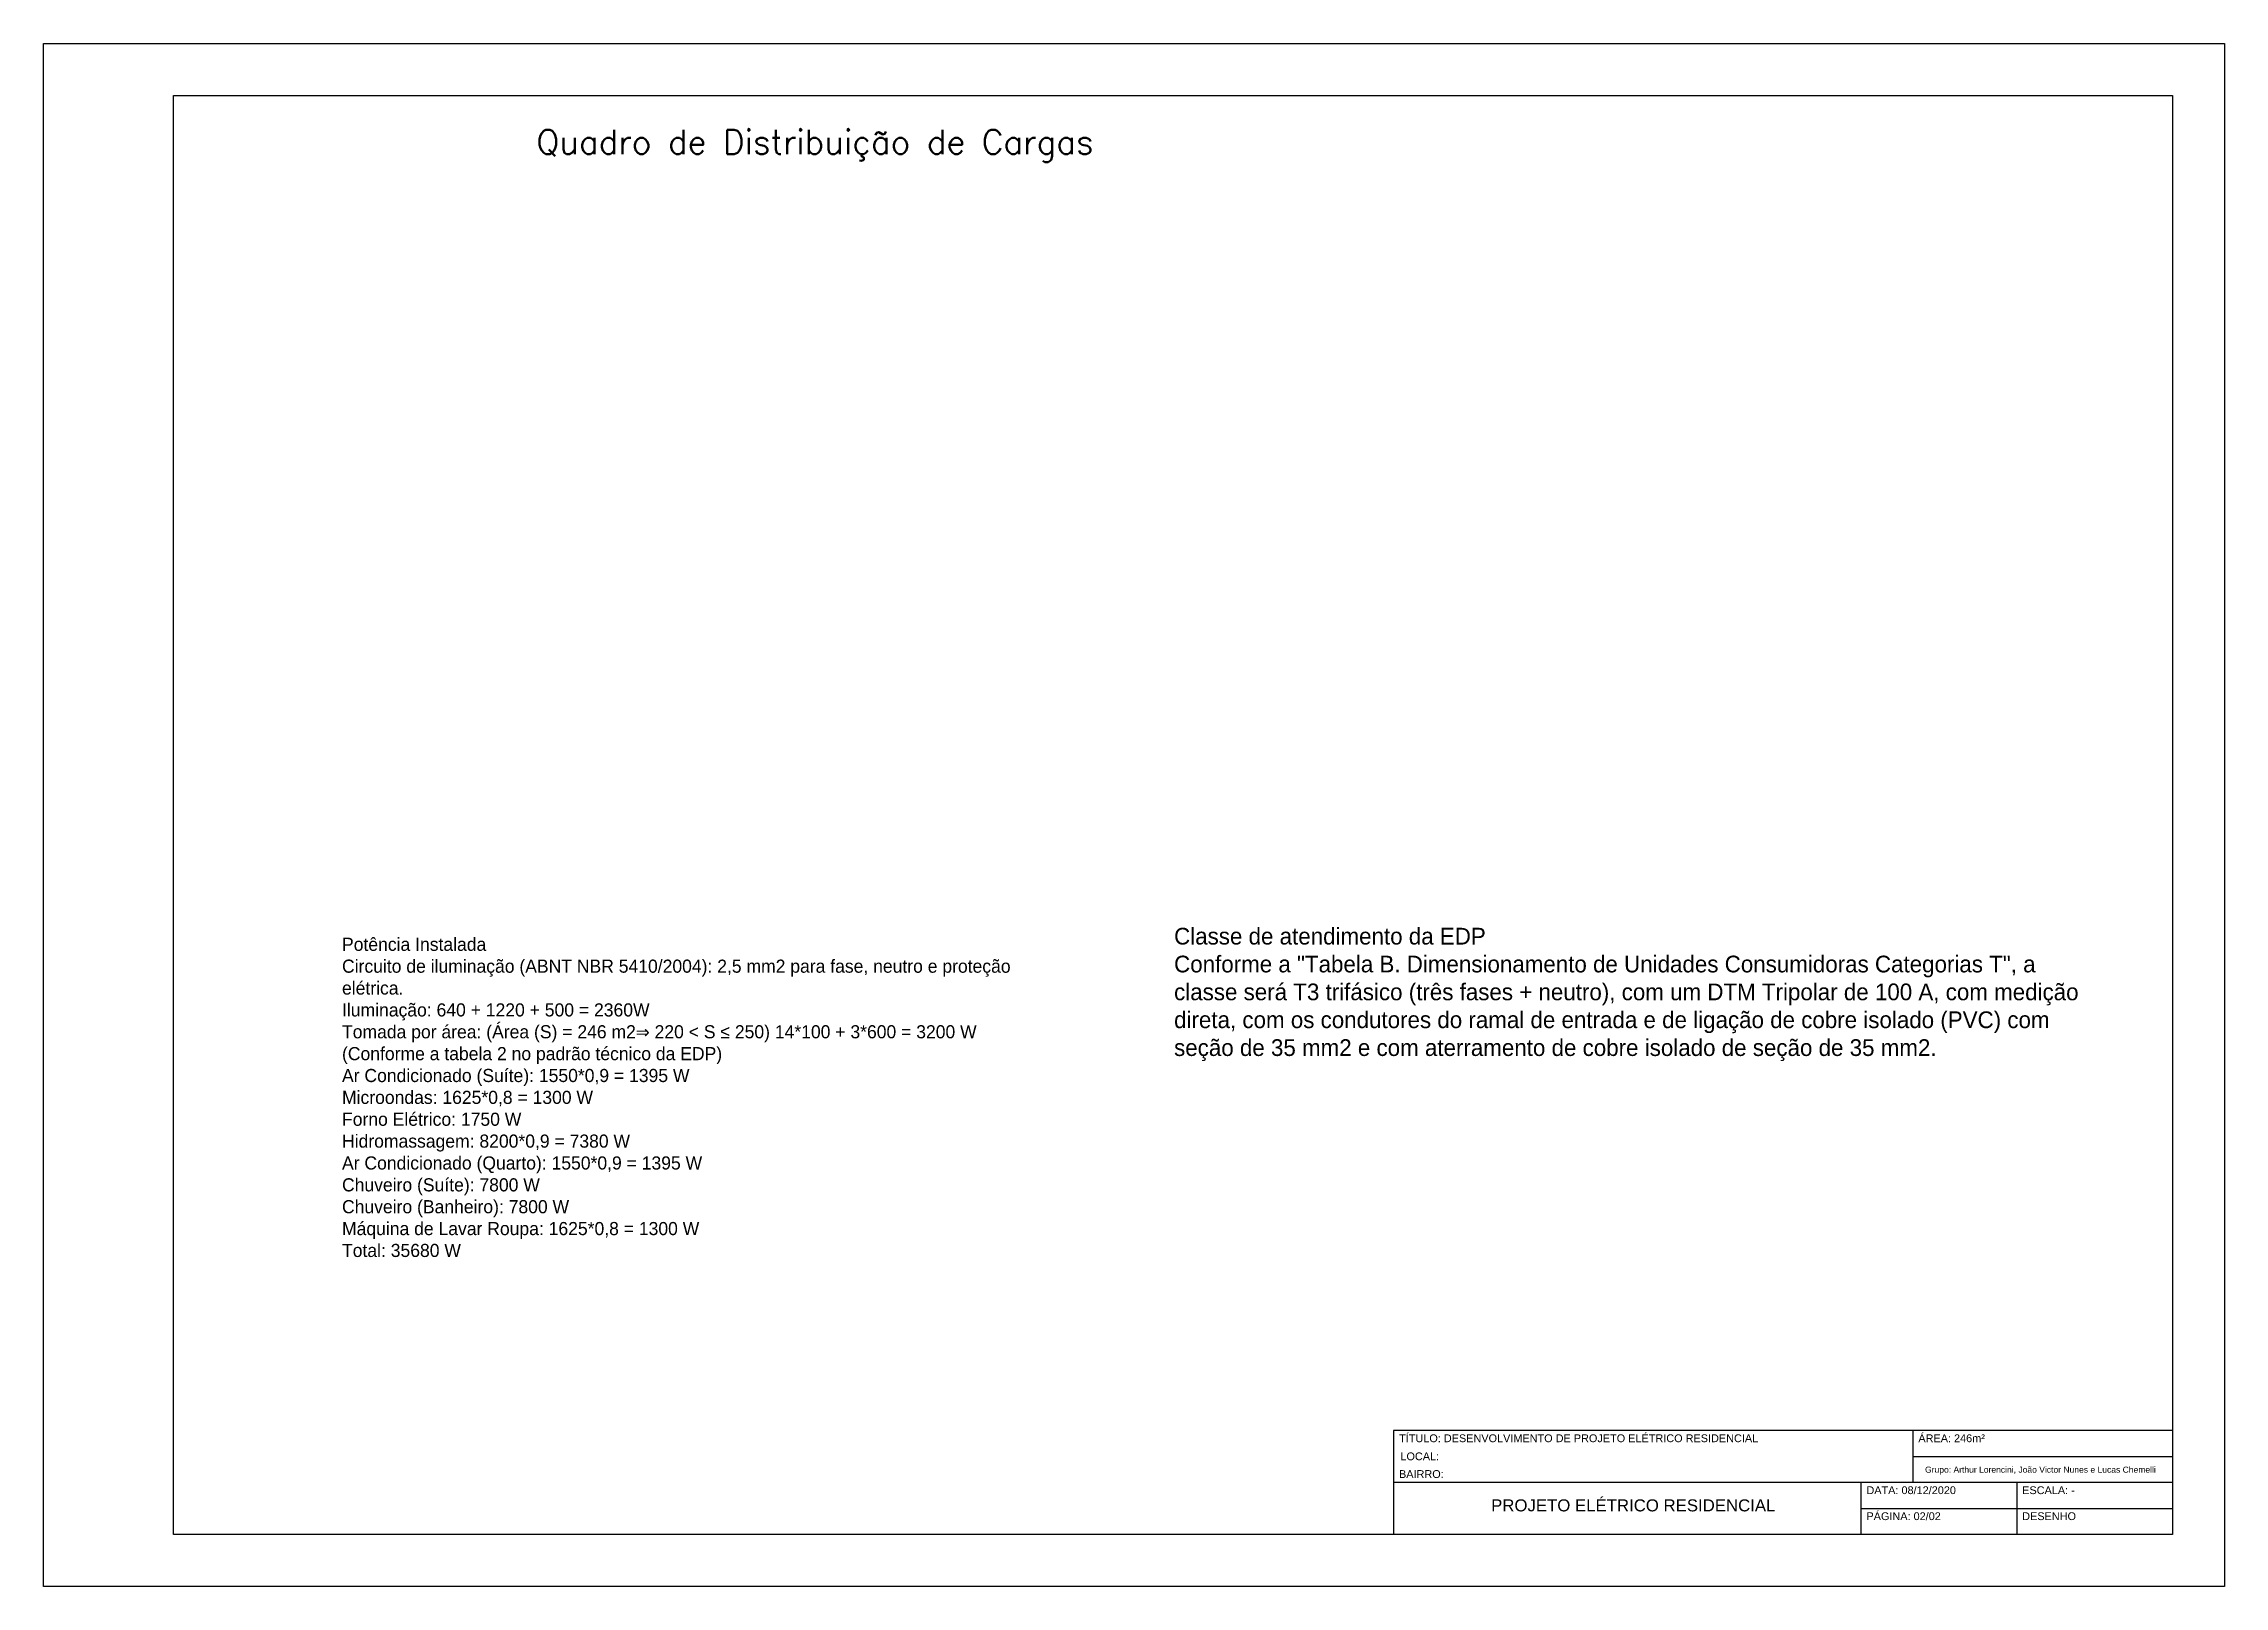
# Model space of a CAD drawing. Extents: x 80 to 1815, y -14679 to 245.
# Drawn here: x 123.04 to 165.04, y 61.83 to 91.53 of the extents above; entities that cross this region are included whole.
import ezdxf

# ---------------------------------------------------------------- set-up
doc = ezdxf.new("R2010")
doc.units = 0
doc.header["$MEASUREMENT"] = 0
doc.linetypes.add('HIDDEN', pattern=[0.375, 0.25, -0.125])
doc.layers.get('0').update_dxf_attribs({"linetype": 'CONTINUOUS'})
doc.layers.add('TEXTO', color=1, linetype='CONTINUOUS')
doc.layers.add('TOMADAS', color=1, linetype='CONTINUOUS')
doc.styles.add('ARIALN', font='arial.ttf')
doc.styles.add('COMICS', font='comic.ttf')
doc.styles.add('ROMANS', font='romans.shx')

# ---------------------------------------------------------------- blocks, each defined once
blk = doc.blocks.new('BLOCOA3_LEGENDA')
at = {"layer": 'TOMADAS'}
for p, q in [((2.5, -1), (41, -1)), ((2.5, -28.7), (2.5, -1)), ((41, -1), (41, -28.7)), ((26, -26.7), (26, -28.7)), ((41, -26.7), (26, -26.7)), ((36, -26.7), (36, -27.7)), ((41, -27.7), (26, -27.7)), ((35, -27.7), (35, -28.7)), ((38, -27.7), (38, -28.7)), ((35, -28.2), (41, -28.2)), ((41, -28.7), (2.5, -28.7))]:
    blk.add_line(p, q, dxfattribs=at)
blk.add_lwpolyline([(0, 0), (42, 0), (42, -29.7), (0, -29.7)], close=True, dxfattribs=at)

msp = doc.modelspace()

# ---------------------------------------------------------------- linework, layer by layer
at = {"layer": 'TOMADAS'}
msp.add_line((159.038, 64.331), (164.038, 64.331), dxfattribs=at)

# ---------------------------------------------------------------- block references
at = {"layer": 'TEXTO'}
msp.add_blockref('BLOCOA3_LEGENDA', (123.038, 91.531), dxfattribs=at)

# ---------------------------------------------------------------- texts
at = {"color": 7, "linetype": 'Continuous', "attachment_point": 1, "style": 'COMICS'}
for s, insert, char_height, width in [('Classe de atendimento da EDP\\PConforme a "Tabela B. Dimensionamento de Unidades Consumidoras Categorias T", a\\Pclasse será T3 trifásico (três fases + neutro), com um DTM Tripolar de 100 A, com medição\\Pdireta, com os condutores do ramal de entrada e de ligação de cobre isolado (PVC) com\\Pseção de 35 mm2 e com aterramento de cobre isolado de seção de 35 mm2.', (144.81, 74.509), 0.32175, 19.89561), ('Potência Instalada\\PCircuito de iluminação (ABNT NBR 5410/2004): 2,5 mm2 para fase, neutro e proteção\\Pelétrica.\\PIluminação: 640 + 1220 + 500 = 2360W\\PTomada por área: (Área (S) = 246 m2⇒ 220 < S ≤ 250) 14*100 + 3*600 = 3200 W\\P(Conforme a tabela 2 no padrão técnico da EDP)\\PAr Condicionado (Suíte): 1550*0,9 = 1395 W\\PMicroondas: 1625*0,8 = 1300 W\\PForno Elétrico: 1750 W\\PHidromassagem: 8200*0,9 = 7380 W\\PAr Condicionado (Quarto): 1550*0,9 = 1395 W\\PChuveiro (Suíte): 7800 W\\PChuveiro (Banheiro): 7800 W\\PMáquina de Lavar Roupa: 1625*0,8 = 1300 W\\PTotal: 35680 W', (128.785, 74.318), 0.25253, 14.67342)]:
    msp.add_mtext(s, dxfattribs=dict(at, insert=insert, char_height=char_height, width=width))
at = {"layer": 'TEXTO', "linetype": 'HIDDEN', "style": 'ROMANS'}
msp.add_text('Quadro de Distribuição de Cargas', height=0.46529, dxfattribs=at).set_placement((132.531, 89.406))
at = {"layer": 'TOMADAS', "ltscale": 0.35, "style": 'ARIALN'}
for s, height, p in [('TÍTULO: DESENVOLVIMENTO DE PROJETO ELÉTRICO RESIDENCIAL', 0.15, (149.144, 64.607)), ('ÁREA: 246m²', 0.15, (159.144, 64.607)), ('LOCAL: ', 0.15, (149.169, 64.259)), ('BAIRRO: ', 0.15, (149.142, 63.918)), ('Grupo: Arthur Lorencini, João Victor Nunes e Lucas Chemelli', 0.11754, (159.273, 64.019)), ('DATA: 08/12/2020', 0.15, (158.144, 63.607)), ('ESCALA: -', 0.15, (161.144, 63.607)), ('PÁGINA: 02/02', 0.15, (158.144, 63.107)), ('DESENHO', 0.15, (161.144, 63.107))]:
    msp.add_text(s, height=height, dxfattribs=at).set_placement(p)
at = {"layer": 'TOMADAS', "insert": (150.916, 63.506), "char_height": 0.23126, "attachment_point": 1, "style": 'ARIALN'}
msp.add_mtext_dynamic_manual_height_columns('PROJETO ELÉTRICO RESIDENCIAL', width=36.06957, gutter_width=5, heights=[0], dxfattribs=at)

doc.saveas('drawing.dxf')
